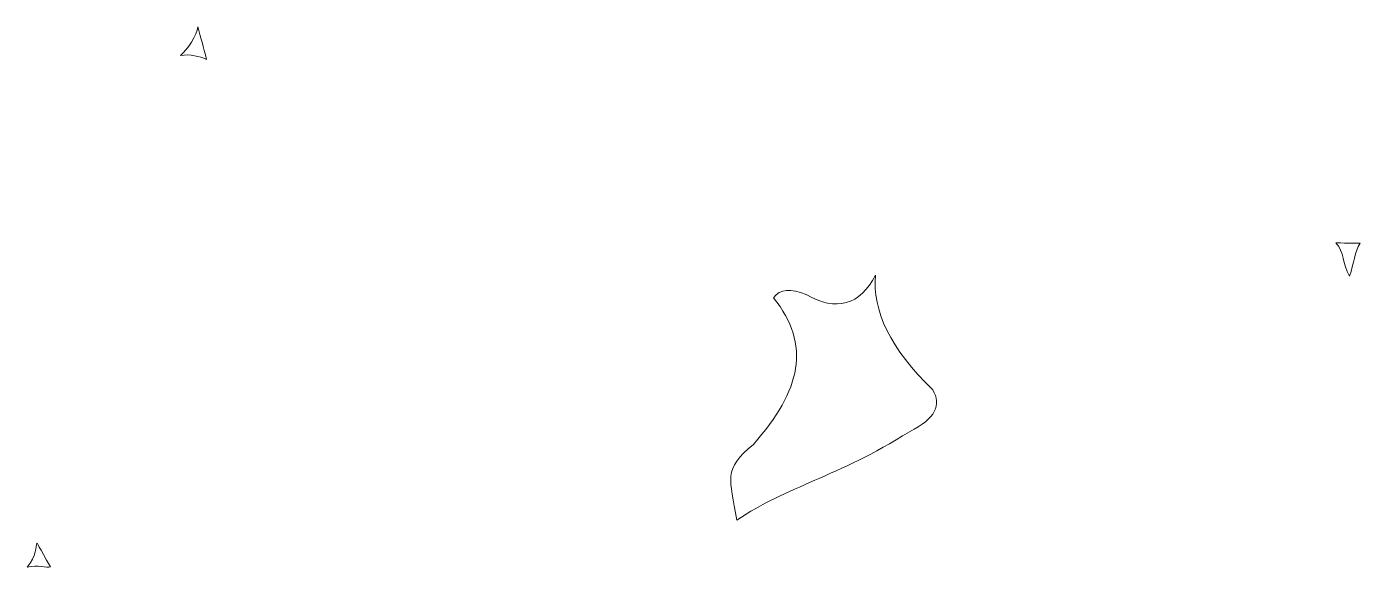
# Model space of a CAD drawing. Header units: millimetres. Extents: x -2390 to -1586, y -45 to 351.
# Drawn here: x -2367.5 to -2095.6, y 131.1 to 241.6 of the extents above; entities that cross this region are included whole.
import ezdxf

# ---------------------------------------------------------------- set-up
doc = ezdxf.new("R2010")
doc.units = ezdxf.units.MM
doc.header["$MEASUREMENT"] = 0
doc.layers.add('layer 1', color=7, linetype='Continuous')

msp = doc.modelspace()

# ---------------------------------------------------------------- linework, layer by layer
at = {"layer": 'layer 1', "color": 30, "lineweight": 20}
for points, knots in [([(-2330.8276, 234.8864), (-2331.4436, 237.3705), (-2332.0665, 239.4852), (-2332.6104, 241.5529), (-2332.6104, 241.5529), (-2332.6367, 239.8372), (-2334.8128, 236.8236), (-2336.109, 235.6919), (-2336.109, 235.6919), (-2334.1048, 236.0006), (-2332.2809, 235.4757), (-2330.8276, 234.8864)], [0, 0, 0, 0, 0.25, 0.25, 0.25, 0.25, 0.5, 0.5, 0.5, 0.5, 1, 1, 1, 1]), ([(-2095.5589, 197.3803), (-2096.7774, 195.6704), (-2096.839, 193.3051), (-2097.7424, 190.6707), (-2097.7424, 190.6707), (-2099.2236, 193.2573), (-2098.8178, 195.5521), (-2100.5212, 197.4902), (-2100.5212, 197.4902), (-2098.0073, 197.396), (-2096.353, 197.3594), (-2095.5589, 197.3803)], [0, 0, 0, 0, 0.25, 0.25, 0.25, 0.25, 0.5, 0.5, 0.5, 0.5, 1, 1, 1, 1]), ([(-2187.5035, 158.9381), (-2202.3229, 149.6012), (-2212.4433, 147.9036), (-2222.6996, 140.8884), (-2222.6996, 140.8884), (-2224.1035, 149.5739), (-2225.6092, 151.1249), (-2219.3094, 156.3721), (-2219.3094, 156.3721), (-2209.5751, 167.4013), (-2207.5181, 176.6234), (-2215.2012, 186.2727), (-2215.2012, 186.2727), (-2213.8894, 188.0547), (-2211.6728, 188.2746), (-2208.5519, 186.9327), (-2208.5519, 186.9327), (-2202.446, 183.378), (-2197.5674, 184.7685), (-2194.4108, 190.8898), (-2194.4108, 190.8898), (-2195.1204, 183.7436), (-2191.3978, 175.8632), (-2182.7488, 167.4639), (-2182.7488, 167.4639), (-2180.8988, 164.459), (-2182.1468, 161.6529), (-2187.5035, 158.9381)], [0, 0, 0, 0, 0.125, 0.125, 0.125, 0.125, 0.25, 0.25, 0.25, 0.25, 0.375, 0.375, 0.375, 0.375, 0.5, 0.5, 0.5, 0.5, 0.625, 0.625, 0.625, 0.625, 0.75, 0.75, 0.75, 0.75, 1, 1, 1, 1]), ([(-2362.6626, 131.4184), (-2367.5003, 139.4336), (-2363.6922, 135.9872), (-2367.374, 131.3028), (-2367.374, 131.3028), (-2365.2071, 131.9135), (-2363.4045, 131.0915), (-2362.6626, 131.4184)], [0, 0, 0, 0, 0.33333333, 0.33333333, 0.33333333, 0.33333333, 1, 1, 1, 1])]:
    msp.add_open_spline(points, degree=3, knots=knots, dxfattribs=at)

doc.saveas('drawing.dxf')
